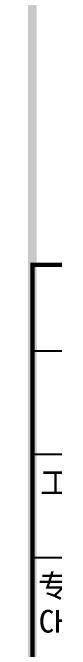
# Model space of a CAD drawing. Extents: x 19118 to 566552, y -1188739 to 92943.
# Drawn here: x 390419 to 390881, y -124834 to -113788 of the extents above; entities that cross this region are included whole.
import ezdxf

# ---------------------------------------------------------------- set-up
doc = ezdxf.new("R2010")
doc.units = 0
doc.header["$LTSCALE"] = 1000
doc.header["$MEASUREMENT"] = 0
doc.layers.add('图框', color=4, linetype='CONTINUOUS')
doc.styles.add('STYLE-黑体', font='simhei.ttf')

msp = doc.modelspace()

# ---------------------------------------------------------------- linework, layer by layer
at = {"layer": '图框', "color": 0}
for p, q in [((390493.22, -119657.14), (399507.07, -119657.14)), ((390493.22, -119657.14), (399507.07, -119657.14)), ((390493.22, -121449.94), (399507.07, -121449.94)), ((390493.22, -123242.74), (399507.07, -123242.74))]:
    msp.add_line(p, q, dxfattribs=at)
at = {"layer": '图框', "color": 4, "const_width": 147.89}
msp.add_lwpolyline([(390493.22, -105035.97), (399507.07, -105035.97), (399507.07, -191135.97), (390493.22, -191135.97)], close=True, dxfattribs=at)
at = {"layer": '图框', "color": 0, "const_width": 75}
msp.add_lwpolyline([(390493.22, -118163.14), (399507.07, -118163.14), (399507.07, -133401.94), (390493.22, -133401.94)], close=True, dxfattribs=at)

# ---------------------------------------------------------------- texts
at = {"layer": '图框', "color": 0, "style": 'STYLE-黑体'}
for s, p in [('工程主持人', (390624.28, -122139.83)), ('专业负责人', (390590.75, -123932.63)), ('CHIEF ENGI', (390602.32, -124545.2))]:
    msp.add_text(s, height=394.416, dxfattribs=at).set_placement(p)

doc.saveas('drawing.dxf')
